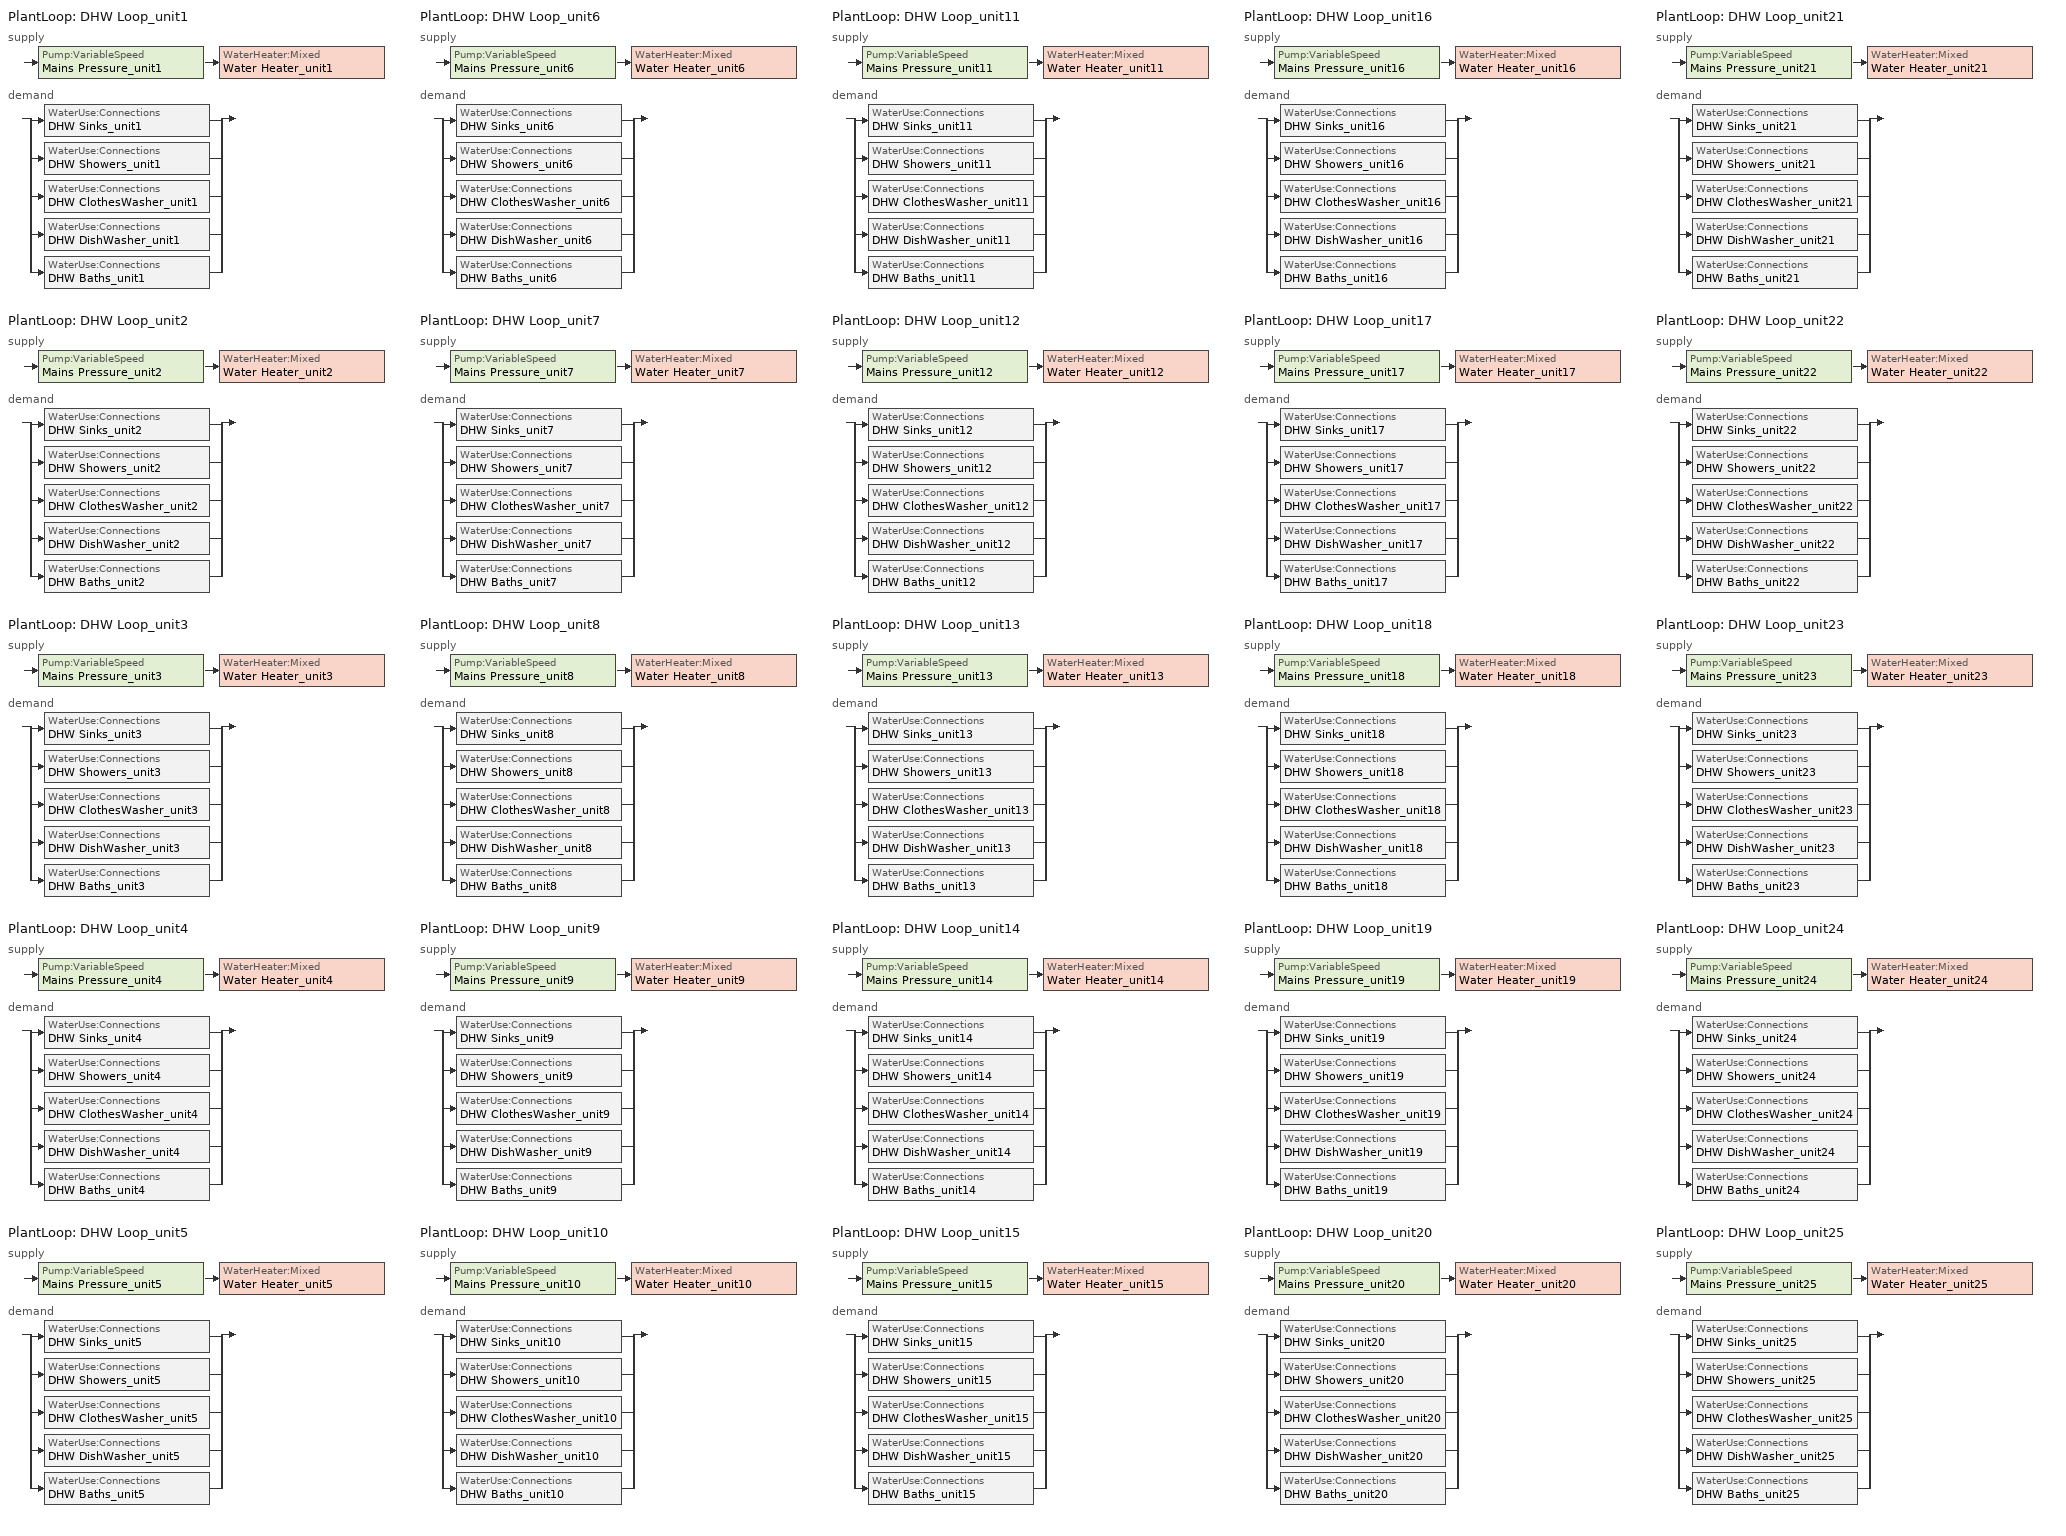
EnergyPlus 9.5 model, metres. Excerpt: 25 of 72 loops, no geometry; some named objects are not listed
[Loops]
PlantLoop 'DHW Loop_unit1'
 supply: Pump:VariableSpeed 'Mains Pressure_unit1' > WaterHeater:Mixed 'Water Heater_unit1'
 demand: split
  | WaterUse:Connections 'DHW Sinks_unit1'
  | WaterUse:Connections 'DHW Showers_unit1'
  | WaterUse:Connections 'DHW ClothesWasher_unit1'
  | WaterUse:Connections 'DHW DishWasher_unit1'
  | WaterUse:Connections 'DHW Baths_unit1'
PlantLoop 'DHW Loop_unit2'
 supply: Pump:VariableSpeed 'Mains Pressure_unit2' > WaterHeater:Mixed 'Water Heater_unit2'
 demand: split
  | WaterUse:Connections 'DHW Sinks_unit2'
  | WaterUse:Connections 'DHW Showers_unit2'
  | WaterUse:Connections 'DHW ClothesWasher_unit2'
  | WaterUse:Connections 'DHW DishWasher_unit2'
  | WaterUse:Connections 'DHW Baths_unit2'
PlantLoop 'DHW Loop_unit3'
 supply: Pump:VariableSpeed 'Mains Pressure_unit3' > WaterHeater:Mixed 'Water Heater_unit3'
 demand: split
  | WaterUse:Connections 'DHW Sinks_unit3'
  | WaterUse:Connections 'DHW Showers_unit3'
  | WaterUse:Connections 'DHW ClothesWasher_unit3'
  | WaterUse:Connections 'DHW DishWasher_unit3'
  | WaterUse:Connections 'DHW Baths_unit3'
PlantLoop 'DHW Loop_unit4'
 supply: Pump:VariableSpeed 'Mains Pressure_unit4' > WaterHeater:Mixed 'Water Heater_unit4'
 demand: split
  | WaterUse:Connections 'DHW Sinks_unit4'
  | WaterUse:Connections 'DHW Showers_unit4'
  | WaterUse:Connections 'DHW ClothesWasher_unit4'
  | WaterUse:Connections 'DHW DishWasher_unit4'
  | WaterUse:Connections 'DHW Baths_unit4'
PlantLoop 'DHW Loop_unit5'
 supply: Pump:VariableSpeed 'Mains Pressure_unit5' > WaterHeater:Mixed 'Water Heater_unit5'
 demand: split
  | WaterUse:Connections 'DHW Sinks_unit5'
  | WaterUse:Connections 'DHW Showers_unit5'
  | WaterUse:Connections 'DHW ClothesWasher_unit5'
  | WaterUse:Connections 'DHW DishWasher_unit5'
  | WaterUse:Connections 'DHW Baths_unit5'
PlantLoop 'DHW Loop_unit6'
 supply: Pump:VariableSpeed 'Mains Pressure_unit6' > WaterHeater:Mixed 'Water Heater_unit6'
 demand: split
  | WaterUse:Connections 'DHW Sinks_unit6'
  | WaterUse:Connections 'DHW Showers_unit6'
  | WaterUse:Connections 'DHW ClothesWasher_unit6'
  | WaterUse:Connections 'DHW DishWasher_unit6'
  | WaterUse:Connections 'DHW Baths_unit6'
PlantLoop 'DHW Loop_unit7'
 supply: Pump:VariableSpeed 'Mains Pressure_unit7' > WaterHeater:Mixed 'Water Heater_unit7'
 demand: split
  | WaterUse:Connections 'DHW Sinks_unit7'
  | WaterUse:Connections 'DHW Showers_unit7'
  | WaterUse:Connections 'DHW ClothesWasher_unit7'
  | WaterUse:Connections 'DHW DishWasher_unit7'
  | WaterUse:Connections 'DHW Baths_unit7'
PlantLoop 'DHW Loop_unit8'
 supply: Pump:VariableSpeed 'Mains Pressure_unit8' > WaterHeater:Mixed 'Water Heater_unit8'
 demand: split
  | WaterUse:Connections 'DHW Sinks_unit8'
  | WaterUse:Connections 'DHW Showers_unit8'
  | WaterUse:Connections 'DHW ClothesWasher_unit8'
  | WaterUse:Connections 'DHW DishWasher_unit8'
  | WaterUse:Connections 'DHW Baths_unit8'
PlantLoop 'DHW Loop_unit9'
 supply: Pump:VariableSpeed 'Mains Pressure_unit9' > WaterHeater:Mixed 'Water Heater_unit9'
 demand: split
  | WaterUse:Connections 'DHW Sinks_unit9'
  | WaterUse:Connections 'DHW Showers_unit9'
  | WaterUse:Connections 'DHW ClothesWasher_unit9'
  | WaterUse:Connections 'DHW DishWasher_unit9'
  | WaterUse:Connections 'DHW Baths_unit9'
PlantLoop 'DHW Loop_unit10'
 supply: Pump:VariableSpeed 'Mains Pressure_unit10' > WaterHeater:Mixed 'Water Heater_unit10'
 demand: split
  | WaterUse:Connections 'DHW Sinks_unit10'
  | WaterUse:Connections 'DHW Showers_unit10'
  | WaterUse:Connections 'DHW ClothesWasher_unit10'
  | WaterUse:Connections 'DHW DishWasher_unit10'
  | WaterUse:Connections 'DHW Baths_unit10'
PlantLoop 'DHW Loop_unit11'
 supply: Pump:VariableSpeed 'Mains Pressure_unit11' > WaterHeater:Mixed 'Water Heater_unit11'
 demand: split
  | WaterUse:Connections 'DHW Sinks_unit11'
  | WaterUse:Connections 'DHW Showers_unit11'
  | WaterUse:Connections 'DHW ClothesWasher_unit11'
  | WaterUse:Connections 'DHW DishWasher_unit11'
  | WaterUse:Connections 'DHW Baths_unit11'
PlantLoop 'DHW Loop_unit12'
 supply: Pump:VariableSpeed 'Mains Pressure_unit12' > WaterHeater:Mixed 'Water Heater_unit12'
 demand: split
  | WaterUse:Connections 'DHW Sinks_unit12'
  | WaterUse:Connections 'DHW Showers_unit12'
  | WaterUse:Connections 'DHW ClothesWasher_unit12'
  | WaterUse:Connections 'DHW DishWasher_unit12'
  | WaterUse:Connections 'DHW Baths_unit12'
PlantLoop 'DHW Loop_unit13'
 supply: Pump:VariableSpeed 'Mains Pressure_unit13' > WaterHeater:Mixed 'Water Heater_unit13'
 demand: split
  | WaterUse:Connections 'DHW Sinks_unit13'
  | WaterUse:Connections 'DHW Showers_unit13'
  | WaterUse:Connections 'DHW ClothesWasher_unit13'
  | WaterUse:Connections 'DHW DishWasher_unit13'
  | WaterUse:Connections 'DHW Baths_unit13'
PlantLoop 'DHW Loop_unit14'
 supply: Pump:VariableSpeed 'Mains Pressure_unit14' > WaterHeater:Mixed 'Water Heater_unit14'
 demand: split
  | WaterUse:Connections 'DHW Sinks_unit14'
  | WaterUse:Connections 'DHW Showers_unit14'
  | WaterUse:Connections 'DHW ClothesWasher_unit14'
  | WaterUse:Connections 'DHW DishWasher_unit14'
  | WaterUse:Connections 'DHW Baths_unit14'
PlantLoop 'DHW Loop_unit15'
 supply: Pump:VariableSpeed 'Mains Pressure_unit15' > WaterHeater:Mixed 'Water Heater_unit15'
 demand: split
  | WaterUse:Connections 'DHW Sinks_unit15'
  | WaterUse:Connections 'DHW Showers_unit15'
  | WaterUse:Connections 'DHW ClothesWasher_unit15'
  | WaterUse:Connections 'DHW DishWasher_unit15'
  | WaterUse:Connections 'DHW Baths_unit15'
PlantLoop 'DHW Loop_unit16'
 supply: Pump:VariableSpeed 'Mains Pressure_unit16' > WaterHeater:Mixed 'Water Heater_unit16'
 demand: split
  | WaterUse:Connections 'DHW Sinks_unit16'
  | WaterUse:Connections 'DHW Showers_unit16'
  | WaterUse:Connections 'DHW ClothesWasher_unit16'
  | WaterUse:Connections 'DHW DishWasher_unit16'
  | WaterUse:Connections 'DHW Baths_unit16'
PlantLoop 'DHW Loop_unit17'
 supply: Pump:VariableSpeed 'Mains Pressure_unit17' > WaterHeater:Mixed 'Water Heater_unit17'
 demand: split
  | WaterUse:Connections 'DHW Sinks_unit17'
  | WaterUse:Connections 'DHW Showers_unit17'
  | WaterUse:Connections 'DHW ClothesWasher_unit17'
  | WaterUse:Connections 'DHW DishWasher_unit17'
  | WaterUse:Connections 'DHW Baths_unit17'
PlantLoop 'DHW Loop_unit18'
 supply: Pump:VariableSpeed 'Mains Pressure_unit18' > WaterHeater:Mixed 'Water Heater_unit18'
 demand: split
  | WaterUse:Connections 'DHW Sinks_unit18'
  | WaterUse:Connections 'DHW Showers_unit18'
  | WaterUse:Connections 'DHW ClothesWasher_unit18'
  | WaterUse:Connections 'DHW DishWasher_unit18'
  | WaterUse:Connections 'DHW Baths_unit18'
PlantLoop 'DHW Loop_unit19'
 supply: Pump:VariableSpeed 'Mains Pressure_unit19' > WaterHeater:Mixed 'Water Heater_unit19'
 demand: split
  | WaterUse:Connections 'DHW Sinks_unit19'
  | WaterUse:Connections 'DHW Showers_unit19'
  | WaterUse:Connections 'DHW ClothesWasher_unit19'
  | WaterUse:Connections 'DHW DishWasher_unit19'
  | WaterUse:Connections 'DHW Baths_unit19'
PlantLoop 'DHW Loop_unit20'
 supply: Pump:VariableSpeed 'Mains Pressure_unit20' > WaterHeater:Mixed 'Water Heater_unit20'
 demand: split
  | WaterUse:Connections 'DHW Sinks_unit20'
  | WaterUse:Connections 'DHW Showers_unit20'
  | WaterUse:Connections 'DHW ClothesWasher_unit20'
  | WaterUse:Connections 'DHW DishWasher_unit20'
  | WaterUse:Connections 'DHW Baths_unit20'
PlantLoop 'DHW Loop_unit21'
 supply: Pump:VariableSpeed 'Mains Pressure_unit21' > WaterHeater:Mixed 'Water Heater_unit21'
 demand: split
  | WaterUse:Connections 'DHW Sinks_unit21'
  | WaterUse:Connections 'DHW Showers_unit21'
  | WaterUse:Connections 'DHW ClothesWasher_unit21'
  | WaterUse:Connections 'DHW DishWasher_unit21'
  | WaterUse:Connections 'DHW Baths_unit21'
PlantLoop 'DHW Loop_unit22'
 supply: Pump:VariableSpeed 'Mains Pressure_unit22' > WaterHeater:Mixed 'Water Heater_unit22'
 demand: split
  | WaterUse:Connections 'DHW Sinks_unit22'
  | WaterUse:Connections 'DHW Showers_unit22'
  | WaterUse:Connections 'DHW ClothesWasher_unit22'
  | WaterUse:Connections 'DHW DishWasher_unit22'
  | WaterUse:Connections 'DHW Baths_unit22'
PlantLoop 'DHW Loop_unit23'
 supply: Pump:VariableSpeed 'Mains Pressure_unit23' > WaterHeater:Mixed 'Water Heater_unit23'
 demand: split
  | WaterUse:Connections 'DHW Sinks_unit23'
  | WaterUse:Connections 'DHW Showers_unit23'
  | WaterUse:Connections 'DHW ClothesWasher_unit23'
  | WaterUse:Connections 'DHW DishWasher_unit23'
  | WaterUse:Connections 'DHW Baths_unit23'
PlantLoop 'DHW Loop_unit24'
 supply: Pump:VariableSpeed 'Mains Pressure_unit24' > WaterHeater:Mixed 'Water Heater_unit24'
 demand: split
  | WaterUse:Connections 'DHW Sinks_unit24'
  | WaterUse:Connections 'DHW Showers_unit24'
  | WaterUse:Connections 'DHW ClothesWasher_unit24'
  | WaterUse:Connections 'DHW DishWasher_unit24'
  | WaterUse:Connections 'DHW Baths_unit24'
PlantLoop 'DHW Loop_unit25'
 supply: Pump:VariableSpeed 'Mains Pressure_unit25' > WaterHeater:Mixed 'Water Heater_unit25'
 demand: split
  | WaterUse:Connections 'DHW Sinks_unit25'
  | WaterUse:Connections 'DHW Showers_unit25'
  | WaterUse:Connections 'DHW ClothesWasher_unit25'
  | WaterUse:Connections 'DHW DishWasher_unit25'
  | WaterUse:Connections 'DHW Baths_unit25'
[EnergyManagementSystem:Program]
DuctLeakageProgramEL1WestPerimZnTW37: Set f_sup = 0.045; Set f_ret = 0.0405; Set f_OA = 0.004499999999999997; Set V_OA = f_OA * AH_VFREL1WestPerimZnTW37; Set Vleak_s = f_sup * AH_VFREL1WestPerimZnTW37; Set Vleak_r = f_ret * AH_VFREL1WestPerimZnTW37; Set VEL1WestPerimAtZnTW50ToEL1WestPerimZnTW37 = @Abs (Vleak_s - Vleak_r - V_OA); Set VEL1WestPerimZnTW37ToEL1WestPerimAtZnTW50 = 0; Set h_SA = @HFnTdbW AH_ToutEL1WestPerimZnTW37 AH_WoutEL1WestPerimZnTW37; Set h_AHZone = @HFnTdbW AHZone_TEL1WestPerimZnTW37 AHZone_WEL1WestPerimZnTW37; Set h_RA = @HFnTdbW RA_TEL1WestPerimZnTW37 RA_WEL1WestPerimZnTW37; Set h_fg = @HfgAirFnWTdb AH_WoutEL1WestPerimZnTW37 AH_ToutEL1WestPerimZnTW37; Set Qleak_s = f_sup * AH_MFREL1WestPerimZnTW37 * (h_RA - h_SA); Set Qleak_s_lEL1WestPerimZnTW37 = f_sup * AH_MFREL1WestPerimZnTW37 * h_fg * (RA_WEL1WestPerimZnTW37 - AH_WoutEL1WestPerimZnTW37); Set Qleak_s_sEL1WestPerimZnTW37 = Qleak_s - Qleak_s_lEL1WestPerimZnTW37; Set expTerm = (Fan_RTFEL1WestPerimZnTW37 / ((@Max AH_MFREL1WestPerimZnTW37 0.001) * 1006.0)) * 4.14587058960499; Set expTerm = 0 - expTerm; Set Tsupply = AHZone_TEL1WestPerimZnTW37 + ((AH_ToutEL1WestPerimZnTW37 - AHZone_TEL1WestPerimZnTW37) * (@Exp expTerm)); Set Qduct_sToEL1WestPerimZnTW37 = AH_MFREL1WestPerimZnTW37 * 1006.0 * (Tsupply - AH_ToutEL1WestPerimZnTW37); Set Qduct_sToEL1WestPerimAtZnTW50 = 0 - Qduct_sToEL1WestPerimZnTW37; Set expTerm = (Fan_RTFEL1WestPerimZnTW37 / ((@Max AH_MFREL1WestPerimZnTW37 0.001) * 1006.0)) * 1.0236717505197508; Set expTerm = 0 - expTerm; Set Treturn = AHZone_TEL1WestPerimZnTW37 + ((RA_TEL1WestPerimZnTW37 - AHZone_TEL1WestPerimZnTW37) * (@Exp expTerm)); Set Qduct_rToPlenumDXFGEL1T_W37 = AH_MFREL1WestPerimZnTW37 * 1006.0 * (Treturn - RA_TEL1WestPerimZnTW37); Set Qduct_rToEL1WestPerimAtZnTW50 = 0 - Qduct_rToPlenumDXFGEL1T_W37; Set Qleak_r_lDXFGEL1T_W37 = 0; Set Qleak_r_sDXFGEL1T_W37 = f_ret * AH_MFREL1WestPerimZnTW37 * 1006.0 * (AHZone_TEL1WestPerimZnTW37 - RA_TEL1WestPerimZnTW37); Set Qleak = f_sup * AH_MFREL1WestPerimZnTW37 * (h_SA - h_AHZone); Set Qleak_lToEL1WestPerimAtZnTW50 = f_sup * AH_MFREL1WestPerimZnTW37 * h_fg * (AH_WoutEL1WestPerimZnTW37 - AHZone_WEL1WestPerimZnTW37); Set Qleak_sToEL1WestPerimAtZnTW50 = Qleak - Qleak_lToEL1WestPerimAtZnTW50
DuctLeakageProgramEL2WSWPerimZnGWSW1: Set f_sup = 0.045; Set f_ret = 0.0405; Set f_OA = 0.004499999999999997; Set V_OA = f_OA * AH_VFREL2WSWPerimZnGWSW1; Set Vleak_s = f_sup * AH_VFREL2WSWPerimZnGWSW1; Set Vleak_r = f_ret * AH_VFREL2WSWPerimZnGWSW1; Set VEL2WSWPerimPlZnGWSW14ToEL2WSWPerimZnGWSW1 = @Abs (Vleak_s - Vleak_r - V_OA); Set VEL2WSWPerimZnGWSW1ToEL2WSWPerimPlZnGWSW14 = 0; Set h_SA = @HFnTdbW AH_ToutEL2WSWPerimZnGWSW1 AH_WoutEL2WSWPerimZnGWSW1; Set h_AHZone = @HFnTdbW AHZone_TEL2WSWPerimZnGWSW1 AHZone_WEL2WSWPerimZnGWSW1; Set h_RA = @HFnTdbW RA_TEL2WSWPerimZnGWSW1 RA_WEL2WSWPerimZnGWSW1; Set h_fg = @HfgAirFnWTdb AH_WoutEL2WSWPerimZnGWSW1 AH_ToutEL2WSWPerimZnGWSW1; Set Qleak_s = f_sup * AH_MFREL2WSWPerimZnGWSW1 * (h_RA - h_SA); Set Qleak_s_lEL2WSWPerimZnGWSW1 = f_sup * AH_MFREL2WSWPerimZnGWSW1 * h_fg * (RA_WEL2WSWPerimZnGWSW1 - AH_WoutEL2WSWPerimZnGWSW1); Set Qleak_s_sEL2WSWPerimZnGWSW1 = Qleak_s - Qleak_s_lEL2WSWPerimZnGWSW1; Set expTerm = (Fan_RTFEL2WSWPerimZnGWSW1 / ((@Max AH_MFREL2WSWPerimZnGWSW1 0.001) * 1006.0)) * 4.14587058960499; Set expTerm = 0 - expTerm; Set Tsupply = AHZone_TEL2WSWPerimZnGWSW1 + ((AH_ToutEL2WSWPerimZnGWSW1 - AHZone_TEL2WSWPerimZnGWSW1) * (@Exp expTerm)); Set Qduct_sToEL2WSWPerimZnGWSW1 = AH_MFREL2WSWPerimZnGWSW1 * 1006.0 * (Tsupply - AH_ToutEL2WSWPerimZnGWSW1); Set Qduct_sToEL2WSWPerimPlZnGWSW14 = 0 - Qduct_sToEL2WSWPerimZnGWSW1; Set expTerm = (Fan_RTFEL2WSWPerimZnGWSW1 / ((@Max AH_MFREL2WSWPerimZnGWSW1 0.001) * 1006.0)) * 1.0236717505197508; Set expTerm = 0 - expTerm; Set Treturn = AHZone_TEL2WSWPerimZnGWSW1 + ((RA_TEL2WSWPerimZnGWSW1 - AHZone_TEL2WSWPerimZnGWSW1) * (@Exp expTerm)); Set Qduct_rToPlenumDXFGEL2G_WSW1 = AH_MFREL2WSWPerimZnGWSW1 * 1006.0 * (Treturn - RA_TEL2WSWPerimZnGWSW1); Set Qduct_rToEL2WSWPerimPlZnGWSW14 = 0 - Qduct_rToPlenumDXFGEL2G_WSW1; Set Qleak_r_lDXFGEL2G_WSW1 = 0; Set Qleak_r_sDXFGEL2G_WSW1 = f_ret * AH_MFREL2WSWPerimZnGWSW1 * 1006.0 * (AHZone_TEL2WSWPerimZnGWSW1 - RA_TEL2WSWPerimZnGWSW1); Set Qleak = f_sup * AH_MFREL2WSWPerimZnGWSW1 * (h_SA - h_AHZone); Set Qleak_lToEL2WSWPerimPlZnGWSW14 = f_sup * AH_MFREL2WSWPerimZnGWSW1 * h_fg * (AH_WoutEL2WSWPerimZnGWSW1 - AHZone_WEL2WSWPerimZnGWSW1); Set Qleak_sToEL2WSWPerimPlZnGWSW14 = Qleak - Qleak_lToEL2WSWPerimPlZnGWSW14
[ZoneList]
Living Area: EL1 SSE Perim Zn (G.SSE1), EL1 East Perim Zn (G.E3), EL1 East Perim Zn (G.E5), EL1 SSW Perim Zn (G.SSW7), EL1 West Perim Zn (G.W9), EL1 West Perim Zn (G.W11), EL1 SSE Perim Zn (T.SSE27), EL1 East Perim Zn (T.E29), EL1 East Perim Zn (T.E31), EL1 SSW Perim Zn (T.SSW33), EL1 West Perim Zn (T.W35), EL1 West Perim Zn (T.W37), EL2 WSW Perim Zn (G.WSW1), EL2 South Perim Zn (G.S3), EL2 South Perim Zn (G.S5), EL2 WNW Perim Zn (G.WNW7), EL2 North Perim Zn (G.N9), EL2 North Perim Zn (G.N11), EL2 WSW Perim Zn (T.WSW27), EL2 South Perim Zn (T.S29), EL2 South Perim Zn (T.S31), EL2 WNW Perim Zn (T.WNW33), EL2 North Perim Zn (T.N35), EL2 North Perim Zn (T.N37)
[People]
Living Occupants: Zone or ZoneList=Living Area; Number of People Schedule=EL1 Occ-2 Sch; Number of People Calculation Method=People; Number of People=3; Fraction Radiant=0.3; Sensible Heat Fraction=autocalculate; Activity Level Schedule=activity_sch; Carbon Dioxide Generation Rate {m3/s-W}=3.82e-08; Enable ASHRAE 55 Comfort Warnings=No; Mean Radiant Temperature Calculation Type=ZoneAveraged; Clothing Insulation Calculation Method=ClothingInsulationSchedule
[Lights]
Living Lights: Zone or ZoneList=Living Area; Schedule=InteriorLightingHE; Design Level Calculation Method=Watts/Area; Watts per Zone Floor Area {W/m2}=1.84; Return Air Fraction=0; Fraction Radiant=0.6; Fraction Visible=0.2; Fraction Replaceable=0; Return Air Fraction Calculated from Plenum Temperature=No
[ElectricEquipment] Zone or ZoneList=Living Area; Design Level Calculation Method=EquipmentLevel
Name | Schedule | Design Level {W} | Fraction Latent | Fraction Radiant | Fraction Lost
Dishwasher | DishWasher | 27.7121 | 0.15 | 0.6 | 0.25
Refrigerator | Refrigerator | 136.18 |  | 1
ClothesWasher | ClothesWasher | 12.0112 |  | 0.8 | 0.2
ClothesDryer | ClothesDryer | 8.18776 |  | 1
MiscPlugLoad_Living | MiscPlugLoad | 169.043 | 0.06 | 0.69 | 0.25
[GasEquipment] Zone or ZoneList=Living Area; Design Level Calculation Method=EquipmentLevel
Name | Schedule | Design Level {W} | Fraction Latent | Fraction Radiant | Fraction Lost
ClothesDryer | ClothesDryer | 81.8973 | 0.05 | 0.1 | 0.85
CookingRange | CookingRange | 111.945 | 0.06 | 0.69 | 0.25
[ZoneVentilation:DesignFlowRate]
NaturalVentilation: Zone or ZoneList=Living Area; Schedule=DEER Res Nat Vent On Sch; Design Flow Rate Calculation Method=AirChanges/Hour; Flow Rate per Zone Floor Area {m3/s-m2}=0; Air Changes per Hour {1/hr}=1.5; Ventilation Type=Natural; Fan Total Efficiency=1; Constant Term Coefficient=0; Temperature Term Coefficient=0; Velocity Term Coefficient=0.224; Velocity Squared Term Coefficient=0; Minimum Indoor Temperature Schedule=Natural_Ventilation_Min; Delta Temperature {deltaC}=2; Minimum Outdoor Temperature {C}=-100; Maximum Outdoor Temperature {C}=100; Maximum Wind Speed {m/s}=40
[ZoneInfiltration:DesignFlowRate]
Infiltration-Living: Zone or ZoneList=Living Area; Schedule=always_avail; Design Flow Rate Calculation Method=AirChanges/Hour; Air Changes per Hour {1/hr}=0.316; Constant Term Coefficient=1
[Sizing:Plant] Loop Type=Heating; Design Loop Exit Temperature {C}=48.8889; Loop Design Temperature Difference {deltaC}=5.55556
DHW Loop_unit1; DHW Loop_unit2; DHW Loop_unit3; DHW Loop_unit4; DHW Loop_unit5; DHW Loop_unit6; DHW Loop_unit7; DHW Loop_unit8; DHW Loop_unit9; DHW Loop_unit10; DHW Loop_unit11; DHW Loop_unit12; DHW Loop_unit13; DHW Loop_unit14; DHW Loop_unit15; DHW Loop_unit16; DHW Loop_unit17; DHW Loop_unit18; DHW Loop_unit19; DHW Loop_unit20; DHW Loop_unit21; DHW Loop_unit22; DHW Loop_unit23; DHW Loop_unit24; DHW Loop_unit25
[Pump:VariableSpeed] Design Maximum Flow Rate {m3/s}=autosize; Design Pump Head {Pa}=1; Design Power Consumption {W}=0; Motor Efficiency=1; Fraction of Motor Inefficiencies to Fluid Stream=0; Coefficient 1 of the Part Load Performance Curve=0; Coefficient 2 of the Part Load Performance Curve=1; Coefficient 3 of the Part Load Performance Curve=0; Coefficient 4 of the Part Load Performance Curve=0; Design Minimum Flow Rate {m3/s}=0; Pump Control Type=Intermittent
Mains Pressure_unit1; Mains Pressure_unit2; Mains Pressure_unit3; Mains Pressure_unit4; Mains Pressure_unit5; Mains Pressure_unit6; Mains Pressure_unit7; Mains Pressure_unit8; Mains Pressure_unit9; Mains Pressure_unit10; Mains Pressure_unit11; Mains Pressure_unit12; Mains Pressure_unit13; Mains Pressure_unit14; Mains Pressure_unit15; Mains Pressure_unit16; Mains Pressure_unit17; Mains Pressure_unit18; Mains Pressure_unit19; Mains Pressure_unit20; Mains Pressure_unit21; Mains Pressure_unit22; Mains Pressure_unit23; Mains Pressure_unit24; Mains Pressure_unit25
[WaterHeater:Mixed] Tank Volume {m3}=0.196841; Setpoint Temperature Schedule=dhw_setpt; Deadband Temperature Difference {deltaC}=2; Maximum Temperature Limit {C}=50; Heater Control Type=Cycle; Heater Maximum Capacity {W}=autosize; Heater Minimum Capacity {W}=0; Heater Ignition Minimum Flow Rate {m3/s}=0; Heater Fuel Type=NaturalGas; Heater Thermal Efficiency=0.9; Ambient Temperature Indicator=Zone; Off Cycle Loss Coefficient to Ambient Temperature {W/K}=1.27317; Off Cycle Loss Fraction to Zone=1; On Cycle Loss Coefficient to Ambient Temperature {W/K}=1.27317; On Cycle Loss Fraction to Zone=1; Peak Use Flow Rate {m3/s}=0; Use Side Effectiveness=1; Source Side Effectiveness=1; Use Side Design Flow Rate {m3/s}=autosize; Source Side Design Flow Rate {m3/s}=0; Indirect Water Heating Recovery Time {hr}=1.5
Name | Ambient Temperature Zone
Water Heater_unit1 | EL1 East Perim Zn (G.E2)
Water Heater_unit2 | EL1 East Perim Zn (G.E3)
Water Heater_unit3 | EL1 East Perim Zn (G.E4)
Water Heater_unit4 | EL1 East Perim Zn (G.E5)
Water Heater_unit5 | EL1 East Perim Zn (T.E28)
Water Heater_unit6 | EL1 East Perim Zn (T.E29)
Water Heater_unit7 | EL1 East Perim Zn (T.E30)
Water Heater_unit8 | EL1 East Perim Zn (T.E31)
Water Heater_unit9 | EL1 NNE Perim Zn (G.NNE6)
Water Heater_unit10 | EL1 NNE Perim Zn (T.NNE32)
Water Heater_unit11 | EL1 NNW Perim Zn (G.NNW12)
Water Heater_unit12 | EL1 NNW Perim Zn (T.NNW38)
Water Heater_unit13 | EL1 SSE Perim Zn (G.SSE1)
Water Heater_unit14 | EL1 SSE Perim Zn (T.SSE27)
Water Heater_unit15 | EL1 SSW Perim Zn (G.SSW7)
Water Heater_unit16 | EL1 SSW Perim Zn (T.SSW33)
Water Heater_unit17 | EL1 West Perim Zn (G.W10)
Water Heater_unit18 | EL1 West Perim Zn (G.W11)
Water Heater_unit19 | EL1 West Perim Zn (G.W8)
Water Heater_unit20 | EL1 West Perim Zn (G.W9)
Water Heater_unit21 | EL1 West Perim Zn (T.W34)
Water Heater_unit22 | EL1 West Perim Zn (T.W35)
Water Heater_unit23 | EL1 West Perim Zn (T.W36)
Water Heater_unit24 | EL1 West Perim Zn (T.W37)
Water Heater_unit25 | EL2 ENE Perim Zn (G.ENE12)
[WaterHeater:Sizing] Design Mode=ResidentialHUD-FHAMinimum; Number of Bedrooms=3; Number of Bathrooms=3
Water Heater_unit1; Water Heater_unit2; Water Heater_unit3; Water Heater_unit4; Water Heater_unit5; Water Heater_unit6; Water Heater_unit7; Water Heater_unit8; Water Heater_unit9; Water Heater_unit10; Water Heater_unit11; Water Heater_unit12; Water Heater_unit13; Water Heater_unit14; Water Heater_unit15; Water Heater_unit16; Water Heater_unit17; Water Heater_unit18; Water Heater_unit19; Water Heater_unit20; Water Heater_unit21; Water Heater_unit22; Water Heater_unit23; Water Heater_unit24; Water Heater_unit25
[PlantLoop] Fluid Type=Water; Maximum Loop Temperature {C}=100; Minimum Loop Temperature {C}=0; Maximum Loop Flow Rate {m3/s}=autosize; Minimum Loop Flow Rate {m3/s}=0; Plant Loop Volume {m3}=autocalculate; Load Distribution Scheme=Optimal
Name | Plant Equipment Operation Scheme
DHW Loop_unit1 | DHW Loop Operation_unit1
DHW Loop_unit2 | DHW Loop Operation_unit2
DHW Loop_unit3 | DHW Loop Operation_unit3
DHW Loop_unit4 | DHW Loop Operation_unit4
DHW Loop_unit5 | DHW Loop Operation_unit5
DHW Loop_unit6 | DHW Loop Operation_unit6
DHW Loop_unit7 | DHW Loop Operation_unit7
DHW Loop_unit8 | DHW Loop Operation_unit8
DHW Loop_unit9 | DHW Loop Operation_unit9
DHW Loop_unit10 | DHW Loop Operation_unit10
DHW Loop_unit11 | DHW Loop Operation_unit11
DHW Loop_unit12 | DHW Loop Operation_unit12
DHW Loop_unit13 | DHW Loop Operation_unit13
DHW Loop_unit14 | DHW Loop Operation_unit14
DHW Loop_unit15 | DHW Loop Operation_unit15
DHW Loop_unit16 | DHW Loop Operation_unit16
DHW Loop_unit17 | DHW Loop Operation_unit17
DHW Loop_unit18 | DHW Loop Operation_unit18
DHW Loop_unit19 | DHW Loop Operation_unit19
DHW Loop_unit20 | DHW Loop Operation_unit20
DHW Loop_unit21 | DHW Loop Operation_unit21
DHW Loop_unit22 | DHW Loop Operation_unit22
DHW Loop_unit23 | DHW Loop Operation_unit23
DHW Loop_unit24 | DHW Loop Operation_unit24
DHW Loop_unit25 | DHW Loop Operation_unit25
[PlantEquipmentList]
DHW Plant Equipment_unit1: Water Heater_unit1
DHW Plant Equipment_unit2: Water Heater_unit2
DHW Plant Equipment_unit3: Water Heater_unit3
DHW Plant Equipment_unit4: Water Heater_unit4
DHW Plant Equipment_unit5: Water Heater_unit5
DHW Plant Equipment_unit6: Water Heater_unit6
DHW Plant Equipment_unit7: Water Heater_unit7
DHW Plant Equipment_unit8: Water Heater_unit8
DHW Plant Equipment_unit9: Water Heater_unit9
DHW Plant Equipment_unit10: Water Heater_unit10
DHW Plant Equipment_unit11: Water Heater_unit11
DHW Plant Equipment_unit12: Water Heater_unit12
DHW Plant Equipment_unit13: Water Heater_unit13
DHW Plant Equipment_unit14: Water Heater_unit14
DHW Plant Equipment_unit15: Water Heater_unit15
DHW Plant Equipment_unit16: Water Heater_unit16
DHW Plant Equipment_unit17: Water Heater_unit17
DHW Plant Equipment_unit18: Water Heater_unit18
DHW Plant Equipment_unit19: Water Heater_unit19
DHW Plant Equipment_unit20: Water Heater_unit20
DHW Plant Equipment_unit21: Water Heater_unit21
DHW Plant Equipment_unit22: Water Heater_unit22
DHW Plant Equipment_unit23: Water Heater_unit23
DHW Plant Equipment_unit24: Water Heater_unit24
DHW Plant Equipment_unit25: Water Heater_unit25
[PlantEquipmentOperation:HeatingLoad] Load Range 1 Lower Limit {W}=0; Load Range 1 Upper Limit {W}=1000000000000000
Name | Range 1 Equipment List
DHW Control Scheme_unit1 | DHW Plant Equipment_unit1
DHW Control Scheme_unit2 | DHW Plant Equipment_unit2
DHW Control Scheme_unit3 | DHW Plant Equipment_unit3
DHW Control Scheme_unit4 | DHW Plant Equipment_unit4
DHW Control Scheme_unit5 | DHW Plant Equipment_unit5
DHW Control Scheme_unit6 | DHW Plant Equipment_unit6
DHW Control Scheme_unit7 | DHW Plant Equipment_unit7
DHW Control Scheme_unit8 | DHW Plant Equipment_unit8
DHW Control Scheme_unit9 | DHW Plant Equipment_unit9
DHW Control Scheme_unit10 | DHW Plant Equipment_unit10
DHW Control Scheme_unit11 | DHW Plant Equipment_unit11
DHW Control Scheme_unit12 | DHW Plant Equipment_unit12
DHW Control Scheme_unit13 | DHW Plant Equipment_unit13
DHW Control Scheme_unit14 | DHW Plant Equipment_unit14
DHW Control Scheme_unit15 | DHW Plant Equipment_unit15
DHW Control Scheme_unit16 | DHW Plant Equipment_unit16
DHW Control Scheme_unit17 | DHW Plant Equipment_unit17
DHW Control Scheme_unit18 | DHW Plant Equipment_unit18
DHW Control Scheme_unit19 | DHW Plant Equipment_unit19
DHW Control Scheme_unit20 | DHW Plant Equipment_unit20
DHW Control Scheme_unit21 | DHW Plant Equipment_unit21
DHW Control Scheme_unit22 | DHW Plant Equipment_unit22
DHW Control Scheme_unit23 | DHW Plant Equipment_unit23
DHW Control Scheme_unit24 | DHW Plant Equipment_unit24
DHW Control Scheme_unit25 | DHW Plant Equipment_unit25
[PlantEquipmentOperationSchemes] Control Scheme 1 Schedule=always_avail
Name | Control Scheme 1
DHW Loop Operation_unit1 | DHW Control Scheme_unit1
DHW Loop Operation_unit2 | DHW Control Scheme_unit2
DHW Loop Operation_unit3 | DHW Control Scheme_unit3
DHW Loop Operation_unit4 | DHW Control Scheme_unit4
DHW Loop Operation_unit5 | DHW Control Scheme_unit5
DHW Loop Operation_unit6 | DHW Control Scheme_unit6
DHW Loop Operation_unit7 | DHW Control Scheme_unit7
DHW Loop Operation_unit8 | DHW Control Scheme_unit8
DHW Loop Operation_unit9 | DHW Control Scheme_unit9
DHW Loop Operation_unit10 | DHW Control Scheme_unit10
DHW Loop Operation_unit11 | DHW Control Scheme_unit11
DHW Loop Operation_unit12 | DHW Control Scheme_unit12
DHW Loop Operation_unit13 | DHW Control Scheme_unit13
DHW Loop Operation_unit14 | DHW Control Scheme_unit14
DHW Loop Operation_unit15 | DHW Control Scheme_unit15
DHW Loop Operation_unit16 | DHW Control Scheme_unit16
DHW Loop Operation_unit17 | DHW Control Scheme_unit17
DHW Loop Operation_unit18 | DHW Control Scheme_unit18
DHW Loop Operation_unit19 | DHW Control Scheme_unit19
DHW Loop Operation_unit20 | DHW Control Scheme_unit20
DHW Loop Operation_unit21 | DHW Control Scheme_unit21
DHW Loop Operation_unit22 | DHW Control Scheme_unit22
DHW Loop Operation_unit23 | DHW Control Scheme_unit23
DHW Loop Operation_unit24 | DHW Control Scheme_unit24
DHW Loop Operation_unit25 | DHW Control Scheme_unit25
[SetpointManager:Scheduled] Control Variable=Temperature; Schedule=DHWSupplySetpoint
Name | Setpoint Node or NodeList
DHW Loop Setpoint Manager_unit1 | DHW Supply Outlet Node_unit1
DHW Loop Setpoint Manager_unit2 | DHW Supply Outlet Node_unit2
DHW Loop Setpoint Manager_unit3 | DHW Supply Outlet Node_unit3
DHW Loop Setpoint Manager_unit4 | DHW Supply Outlet Node_unit4
DHW Loop Setpoint Manager_unit5 | DHW Supply Outlet Node_unit5
DHW Loop Setpoint Manager_unit6 | DHW Supply Outlet Node_unit6
DHW Loop Setpoint Manager_unit7 | DHW Supply Outlet Node_unit7
DHW Loop Setpoint Manager_unit8 | DHW Supply Outlet Node_unit8
DHW Loop Setpoint Manager_unit9 | DHW Supply Outlet Node_unit9
DHW Loop Setpoint Manager_unit10 | DHW Supply Outlet Node_unit10
DHW Loop Setpoint Manager_unit11 | DHW Supply Outlet Node_unit11
DHW Loop Setpoint Manager_unit12 | DHW Supply Outlet Node_unit12
DHW Loop Setpoint Manager_unit13 | DHW Supply Outlet Node_unit13
DHW Loop Setpoint Manager_unit14 | DHW Supply Outlet Node_unit14
DHW Loop Setpoint Manager_unit15 | DHW Supply Outlet Node_unit15
DHW Loop Setpoint Manager_unit16 | DHW Supply Outlet Node_unit16
DHW Loop Setpoint Manager_unit17 | DHW Supply Outlet Node_unit17
DHW Loop Setpoint Manager_unit18 | DHW Supply Outlet Node_unit18
DHW Loop Setpoint Manager_unit19 | DHW Supply Outlet Node_unit19
DHW Loop Setpoint Manager_unit20 | DHW Supply Outlet Node_unit20
DHW Loop Setpoint Manager_unit21 | DHW Supply Outlet Node_unit21
DHW Loop Setpoint Manager_unit22 | DHW Supply Outlet Node_unit22
DHW Loop Setpoint Manager_unit23 | DHW Supply Outlet Node_unit23
DHW Loop Setpoint Manager_unit24 | DHW Supply Outlet Node_unit24
DHW Loop Setpoint Manager_unit25 | DHW Supply Outlet Node_unit25
[WaterUse:Equipment]
Name | Peak Flow Rate {m3/s} | Flow Rate Fraction Schedule | Target Temperature Schedule
Clothes Washer_unit1; Clothes Washer_unit2; Clothes Washer_unit3; Clothes Washer_unit4; Clothes Washer_unit5; Clothes Washer_unit6; Clothes Washer_unit7; Clothes Washer_unit8; Clothes Washer_unit9; Clothes Washer_unit10; Clothes Washer_unit11; Clothes Washer_unit12; Clothes Washer_unit13; Clothes Washer_unit14; Clothes Washer_unit15; Clothes Washer_unit16; Clothes Washer_unit17; Clothes Washer_unit18; Clothes Washer_unit19; Clothes Washer_unit20; Clothes Washer_unit21; Clothes Washer_unit22; Clothes Washer_unit23; Clothes Washer_unit24; Clothes Washer_unit25 | 1.62192e-06 | ClothesWasher | CWWaterTempSchedule
Dishwasher_unit1; Dishwasher_unit2; Dishwasher_unit3; Dishwasher_unit4; Dishwasher_unit5; Dishwasher_unit6; Dishwasher_unit7; Dishwasher_unit8; Dishwasher_unit9; Dishwasher_unit10; Dishwasher_unit11; Dishwasher_unit12; Dishwasher_unit13; Dishwasher_unit14; Dishwasher_unit15; Dishwasher_unit16; Dishwasher_unit17; Dishwasher_unit18; Dishwasher_unit19; Dishwasher_unit20; Dishwasher_unit21; Dishwasher_unit22; Dishwasher_unit23; Dishwasher_unit24; Dishwasher_unit25 | 6.36685e-07 | Dishwasher | DWWaterTempSchedule
Sinks_unit1; Sinks_unit2; Sinks_unit3; Sinks_unit4; Sinks_unit5; Sinks_unit6; Sinks_unit7; Sinks_unit8; Sinks_unit9; Sinks_unit10; Sinks_unit11; Sinks_unit12; Sinks_unit13; Sinks_unit14; Sinks_unit15; Sinks_unit16; Sinks_unit17; Sinks_unit18; Sinks_unit19; Sinks_unit20; Sinks_unit21; Sinks_unit22; Sinks_unit23; Sinks_unit24; Sinks_unit25 | 7.1934e-05 | BA_sink_sch | SSBWaterTempSchedule
Showers_unit1; Showers_unit2; Showers_unit3; Showers_unit4; Showers_unit5; Showers_unit6; Showers_unit7; Showers_unit8; Showers_unit9; Showers_unit10; Showers_unit11; Showers_unit12; Showers_unit13; Showers_unit14; Showers_unit15; Showers_unit16; Showers_unit17; Showers_unit18; Showers_unit19; Showers_unit20; Showers_unit21; Showers_unit22; Showers_unit23; Showers_unit24; Showers_unit25 | 0.000141975 | BA_shower_sch | SSBWaterTempSchedule
Baths_unit1; Baths_unit2; Baths_unit3; Baths_unit4; Baths_unit5; Baths_unit6; Baths_unit7; Baths_unit8; Baths_unit9; Baths_unit10; Baths_unit11; Baths_unit12; Baths_unit13; Baths_unit14; Baths_unit15; Baths_unit16; Baths_unit17; Baths_unit18; Baths_unit19; Baths_unit20; Baths_unit21; Baths_unit22; Baths_unit23; Baths_unit24; Baths_unit25 | 0.00027764 | BA_bath_sch | SSBWaterTempSchedule
[WaterUse:Connections] Drain Water Heat Exchanger Type=None
Name | Water Use Equipment 1
DHW Sinks_unit1 | Sinks_unit1
DHW Showers_unit1 | Showers_unit1
DHW ClothesWasher_unit1 | Clothes Washer_unit1
DHW DishWasher_unit1 | Dishwasher_unit1
DHW Baths_unit1 | Baths_unit1
DHW Sinks_unit2 | Sinks_unit2
DHW Showers_unit2 | Showers_unit2
DHW ClothesWasher_unit2 | Clothes Washer_unit2
DHW DishWasher_unit2 | Dishwasher_unit2
DHW Baths_unit2 | Baths_unit2
DHW Sinks_unit3 | Sinks_unit3
DHW Showers_unit3 | Showers_unit3
DHW ClothesWasher_unit3 | Clothes Washer_unit3
DHW DishWasher_unit3 | Dishwasher_unit3
DHW Baths_unit3 | Baths_unit3
DHW Sinks_unit4 | Sinks_unit4
DHW Showers_unit4 | Showers_unit4
DHW ClothesWasher_unit4 | Clothes Washer_unit4
DHW DishWasher_unit4 | Dishwasher_unit4
DHW Baths_unit4 | Baths_unit4
DHW Sinks_unit5 | Sinks_unit5
DHW Showers_unit5 | Showers_unit5
DHW ClothesWasher_unit5 | Clothes Washer_unit5
DHW DishWasher_unit5 | Dishwasher_unit5
DHW Baths_unit5 | Baths_unit5
DHW Sinks_unit6 | Sinks_unit6
DHW Showers_unit6 | Showers_unit6
DHW ClothesWasher_unit6 | Clothes Washer_unit6
DHW DishWasher_unit6 | Dishwasher_unit6
DHW Baths_unit6 | Baths_unit6
DHW Sinks_unit7 | Sinks_unit7
DHW Showers_unit7 | Showers_unit7
DHW ClothesWasher_unit7 | Clothes Washer_unit7
DHW DishWasher_unit7 | Dishwasher_unit7
DHW Baths_unit7 | Baths_unit7
DHW Sinks_unit8 | Sinks_unit8
DHW Showers_unit8 | Showers_unit8
DHW ClothesWasher_unit8 | Clothes Washer_unit8
DHW DishWasher_unit8 | Dishwasher_unit8
DHW Baths_unit8 | Baths_unit8
DHW Sinks_unit9 | Sinks_unit9
DHW Showers_unit9 | Showers_unit9
DHW ClothesWasher_unit9 | Clothes Washer_unit9
DHW DishWasher_unit9 | Dishwasher_unit9
DHW Baths_unit9 | Baths_unit9
DHW Sinks_unit10 | Sinks_unit10
DHW Showers_unit10 | Showers_unit10
DHW ClothesWasher_unit10 | Clothes Washer_unit10
DHW DishWasher_unit10 | Dishwasher_unit10
DHW Baths_unit10 | Baths_unit10
DHW Sinks_unit11 | Sinks_unit11
DHW Showers_unit11 | Showers_unit11
DHW ClothesWasher_unit11 | Clothes Washer_unit11
DHW DishWasher_unit11 | Dishwasher_unit11
DHW Baths_unit11 | Baths_unit11
DHW Sinks_unit12 | Sinks_unit12
DHW Showers_unit12 | Showers_unit12
DHW ClothesWasher_unit12 | Clothes Washer_unit12
DHW DishWasher_unit12 | Dishwasher_unit12
DHW Baths_unit12 | Baths_unit12
DHW Sinks_unit13 | Sinks_unit13
DHW Showers_unit13 | Showers_unit13
DHW ClothesWasher_unit13 | Clothes Washer_unit13
DHW DishWasher_unit13 | Dishwasher_unit13
DHW Baths_unit13 | Baths_unit13
DHW Sinks_unit14 | Sinks_unit14
DHW Showers_unit14 | Showers_unit14
DHW ClothesWasher_unit14 | Clothes Washer_unit14
DHW DishWasher_unit14 | Dishwasher_unit14
DHW Baths_unit14 | Baths_unit14
DHW Sinks_unit15 | Sinks_unit15
DHW Showers_unit15 | Showers_unit15
DHW ClothesWasher_unit15 | Clothes Washer_unit15
DHW DishWasher_unit15 | Dishwasher_unit15
DHW Baths_unit15 | Baths_unit15
DHW Sinks_unit16 | Sinks_unit16
DHW Showers_unit16 | Showers_unit16
DHW ClothesWasher_unit16 | Clothes Washer_unit16
DHW DishWasher_unit16 | Dishwasher_unit16
DHW Baths_unit16 | Baths_unit16
DHW Sinks_unit17 | Sinks_unit17
DHW Showers_unit17 | Showers_unit17
DHW ClothesWasher_unit17 | Clothes Washer_unit17
DHW DishWasher_unit17 | Dishwasher_unit17
DHW Baths_unit17 | Baths_unit17
DHW Sinks_unit18 | Sinks_unit18
DHW Showers_unit18 | Showers_unit18
DHW ClothesWasher_unit18 | Clothes Washer_unit18
DHW DishWasher_unit18 | Dishwasher_unit18
DHW Baths_unit18 | Baths_unit18
DHW Sinks_unit19 | Sinks_unit19
DHW Showers_unit19 | Showers_unit19
DHW ClothesWasher_unit19 | Clothes Washer_unit19
DHW DishWasher_unit19 | Dishwasher_unit19
DHW Baths_unit19 | Baths_unit19
DHW Sinks_unit20 | Sinks_unit20
DHW Showers_unit20 | Showers_unit20
DHW ClothesWasher_unit20 | Clothes Washer_unit20
DHW DishWasher_unit20 | Dishwasher_unit20
DHW Baths_unit20 | Baths_unit20
DHW Sinks_unit21 | Sinks_unit21
DHW Showers_unit21 | Showers_unit21
DHW ClothesWasher_unit21 | Clothes Washer_unit21
DHW DishWasher_unit21 | Dishwasher_unit21
DHW Baths_unit21 | Baths_unit21
DHW Sinks_unit22 | Sinks_unit22
DHW Showers_unit22 | Showers_unit22
DHW ClothesWasher_unit22 | Clothes Washer_unit22
DHW DishWasher_unit22 | Dishwasher_unit22
DHW Baths_unit22 | Baths_unit22
DHW Sinks_unit23 | Sinks_unit23
DHW Showers_unit23 | Showers_unit23
DHW ClothesWasher_unit23 | Clothes Washer_unit23
DHW DishWasher_unit23 | Dishwasher_unit23
DHW Baths_unit23 | Baths_unit23
DHW Sinks_unit24 | Sinks_unit24
DHW Showers_unit24 | Showers_unit24
DHW ClothesWasher_unit24 | Clothes Washer_unit24
DHW DishWasher_unit24 | Dishwasher_unit24
DHW Baths_unit24 | Baths_unit24
DHW Sinks_unit25 | Sinks_unit25
DHW Showers_unit25 | Showers_unit25
DHW ClothesWasher_unit25 | Clothes Washer_unit25
DHW DishWasher_unit25 | Dishwasher_unit25
DHW Baths_unit25 | Baths_unit25
[Schedule:Compact]
Natural_Ventilation_Min: Temperature, Through: 12/31, For: AllDays, Until: 24:00, 23.89
always_avail: Through: 12/31, For: AllDays, Until: 24:00, 1
activity_sch: Through: 12/31, For: AllDays, Until: 24:00, 117.28
dhw_setpt: Through: 12/31, For: AllDays, Until 24:00, 48.888
BA_sink_sch: Through: 12/31, For: AllDays, Until: 1:00, 0.00431871, Until: 2:00, 0.00215936, Until: 3:00, 0.0015424, Until: 4:00, 0.0015424, Until: 5:00, 0.00215936, Until: 6:00, 0.00555263, Until: 7:00, 0.0129561, Until: 8:00, 0.0191257, Until: 9:00, 0.0203596, Until: 10:00, 0.0191257, Until: 11:00, 0.0166579, Until: 12:00, 0.015424, Until: 13:00, 0.0151155, Until: 14:00, 0.0138816, Until: 15:00, 0.0132646, Until: 16:00, 0.0126477, Until: 17:00, 0.014807, Until: 18:00, 0.0200512, Until: 19:00, 0.023136, Until: 20:00, 0.0212851, Until: 21:00, 0.0175833, Until: 22:00, 0.014807, Until: 23:00, 0.0123392, Until: 24:00, 0.00832895
BA_shower_sch: Through: 12/31, For: AllDays, Until: 1:00, 0.00194741, Until: 2:00, 0.000885185, Until: 3:00, 0.000531111, Until: 4:00, 0.000885185, Until: 5:00, 0.00247852, Until: 6:00, 0.00920593, Until: 7:00, 0.0208904, Until: 8:00, 0.0207133, Until: 9:00, 0.0168185, Until: 10:00, 0.0131007, Until: 11:00, 0.0106222, Until: 12:00, 0.00832074, Until: 13:00, 0.00601926, Until: 14:00, 0.00513407, Until: 15:00, 0.00460296, Until: 16:00, 0.00442593, Until: 17:00, 0.00531111, Until: 18:00, 0.00690444, Until: 19:00, 0.00743556, Until: 20:00, 0.00743556, Until: 21:00, 0.00743556, Until: 22:00, 0.00725852, Until: 23:00, 0.00513407, Until: 24:00, 0.00371778
BA_bath_sch: Through: 12/31, For: AllDays, Until: 1:00, 0.000181818, Until: 2:00, 9.09091e-05, Until: 3:00, 9.09091e-05, Until: 4:00, 9.09091e-05, Until: 5:00, 0.000181818, Until: 6:00, 0.000431818, Until: 7:00, 0.00104545, Until: 8:00, 0.00131818, Until: 9:00, 0.0015, Until: 10:00, 0.00131818, Until: 11:00, 0.00104545, Until: 12:00, 0.000795455, Until: 13:00, 0.000704545, Until: 14:00, 0.000522727, Until: 15:00, 0.000522727, Until: 16:00, 0.000522727, Until: 17:00, 0.000886364, Until: 18:00, 0.00104545, Until: 19:00, 0.00175, Until: 20:00, 0.00227273, Until: 21:00, 0.00227273, Until: 22:00, 0.00175, Until: 23:00, 0.0015, Until: 24:00, 0.000886364
DEER Res Nat Vent On Sch: Through:   4/30, For:AllDays, Until:24:00, 1, Through:   9/30, For:AllDays, Until:24:00, 1, Through:  12/31, For:AllDays, Until:24:00, 1
[Schedule:Day:Hourly]
LightingDay_EELighting: 0.06875, 0.06875, 0.06875, 0.06875, 0.20625, 0.429688, 0.48125, 0.429688, 0.189062, 0.128906, 0.128906, 0.128906, 0.128906, 0.128906, 0.128906, 0.223438, 0.48125, 0.670312, 0.902344, 1, 1, 0.75625, 0.421094, 0.171875
EL1 Occ-2 S1 WD; EL1 Occ-2 S2 WD; EL1 Occ-2 S3 WD: 0, 0, 0, 0, 0, 0, 0.5, 0.33, 0.33, 0.33, 0.33, 0.33, 0.33, 0.33, 0.33, 0.33, 0.33, 0.33, 1, 1, 1, 1, 0.5, 0
EL1 Occ-2 S1 WEH; EL1 Occ-2 S1 CDD; EL1 Occ-2 S2 WEH; EL1 Occ-2 S2 CDD; EL1 Occ-2 S3 WEH; EL1 Occ-2 S3 CDD: 0, 0, 0, 0, 0, 0, 0, 0.5, 0.67, 0.67, 0.67, 0.67, 0.67, 0.67, 0.67, 0.67, 0.67, 1, 1, 1, 1, 1, 0.5, 0
EL1 Occ-2 S1 HDD; EL1 Occ-2 S2 HDD; EL1 Occ-2 S3 HDD; DishwasherVacation; ClothesWasherVacation; ClothesDryerVacation: 0, 0, 0, 0, 0, 0, 0, 0, 0, 0, 0, 0, 0, 0, 0, 0, 0, 0, 0, 0, 0, 0, 0, 0
RefrigeratorDay: 0.8, 0.782696, 0.765594, 0.742857, 0.731388, 0.731388, 0.75996, 0.8, 0.817103, 0.828571, 0.8, 0.8, 0.839839, 0.839839, 0.828571, 0.839839, 0.885714, 0.971429, 1, 0.971429, 0.942857, 0.925553, 0.885714, 0.828571
MiscPlugLoadDay: 0.60749, 0.559339, 0.552853, 0.545071, 0.524481, 0.585279, 0.676232, 0.718547, 0.60749, 0.517023, 0.529183, 0.529345, 0.520428, 0.538424, 0.568742, 0.600357, 0.710117, 0.862678, 0.936608, 0.966764, 1, 0.976654, 0.845169, 0.734436
CookingRangeDay: 0.0471585, 0.0471585, 0.0235459, 0.0235459, 0.0471585, 0.0707044, 0.165088, 0.283018, 0.306564, 0.320771, 0.283018, 0.330176, 0.377335, 0.306564, 0.292423, 0.377335, 0.613194, 1, 0.778348, 0.400947, 0.235859, 0.165088, 0.103722, 0.0707044
DishwasherWeekday: 0.115342, 0.0512463, 0.0383972, 0.0256232, 0.0256232, 0.0768695, 0.153814, 0.230759, 0.435969, 0.487216, 0.42312, 0.359025, 0.307703, 0.346176, 0.28208, 0.269231, 0.28208, 0.371799, 0.653954, 0.833467, 0.679577, 0.500065, 0.333327, 0.230759
DishwasherWeekend: 0.123581, 0.0549068, 0.0411398, 0.0274534, 0.0274534, 0.0823602, 0.164801, 0.247242, 0.46711, 0.522017, 0.453343, 0.384669, 0.329682, 0.370903, 0.302229, 0.288462, 0.302229, 0.398356, 0.700665, 0.893, 0.728119, 0.535784, 0.357136, 0.247242
ClothesWasherWeekday: 0.0792923, 0.0634168, 0.031666, 0.031666, 0.0634168, 0.0951677, 0.190335, 0.412507, 0.618802, 0.72993, 0.714055, 0.634678, 0.571176, 0.507759, 0.444257, 0.412507, 0.428382, 0.412507, 0.412507, 0.412507, 0.412507, 0.396631, 0.269713, 0.142794
ClothesWasherWeekend: 0.0970065, 0.0775844, 0.0387403, 0.0387403, 0.0775844, 0.116429, 0.232857, 0.504662, 0.757045, 0.893, 0.873578, 0.776468, 0.698779, 0.621195, 0.543507, 0.504662, 0.524084, 0.504662, 0.504662, 0.504662, 0.504662, 0.48524, 0.329968, 0.174695
ClothesDryerWeekday: 0.0996819, 0.0598091, 0.0398727, 0.0199364, 0.0398727, 0.0598091, 0.159491, 0.318982, 0.486427, 0.685791, 0.785473, 0.817391, 0.7456, 0.677837, 0.610073, 0.578155, 0.558218, 0.546236, 0.518346, 0.510391, 0.5263, 0.546236, 0.4386, 0.239236
ClothesDryerWeekend: 0.121951, 0.0731707, 0.0487805, 0.0243902, 0.0487805, 0.0731707, 0.195122, 0.390244, 0.595097, 0.839, 0.960951, 1, 0.91217, 0.829268, 0.746366, 0.707317, 0.682927, 0.668268, 0.634146, 0.624415, 0.643878, 0.668268, 0.536585, 0.292683
[Schedule:Week:Compact]
LightingProfileWeek_EELighting: For: AllDays, LightingDay_EELighting
EL1 Occ-2 S1 Wk: Weekdays, EL1 Occ-2 S1 WD, Weekends, EL1 Occ-2 S1 WEH, SummerDesignDay, EL1 Occ-2 S1 HDD, WinterDesignDay, EL1 Occ-2 S1 CDD, AllOtherDays, EL1 Occ-2 S1 WEH
EL1 Occ-2 S2 Wk: Weekdays, EL1 Occ-2 S2 WD, Weekends, EL1 Occ-2 S2 WEH, SummerDesignDay, EL1 Occ-2 S2 HDD, WinterDesignDay, EL1 Occ-2 S2 CDD, AllOtherDays, EL1 Occ-2 S2 WEH
EL1 Occ-2 S3 Wk: Weekdays, EL1 Occ-2 S3 WD, Weekends, EL1 Occ-2 S3 WEH, SummerDesignDay, EL1 Occ-2 S3 HDD, WinterDesignDay, EL1 Occ-2 S3 CDD, AllOtherDays, EL1 Occ-2 S3 WEH
DishwasherWeek: For: Weekdays, DishwasherWeekday, For: CustomDay1, DishwasherVacation, For: AllOtherDays, DishwasherWeekend
RefrigeratorWeek: For: AllDays, RefrigeratorDay
ClothesWasherWeek: For: Weekdays, ClothesWasherWeekday, For: CustomDay1, ClothesWasherVacation, For: AllOtherDays, ClothesWasherWeekend
ClothesDryerWeek: For: Weekdays, ClothesDryerWeekday, For: CustomDay1, ClothesDryerVacation, For: AllOtherDays, ClothesDryerWeekend
MiscPlugLoadWeek: For: AllDays, MiscPlugLoadDay
CookingRangeWeek: For: AllDays, CookingRangeDay
[Schedule:Year]
InteriorLightingHE: LightingProfileWeek_EELighting, 1, 1, 12, 31
EL1 Occ-2 Sch: EL1 Occ-2 S1 Wk, 1, 1, 3, 31, EL1 Occ-2 S3 Wk, 4, 1, 5, 31, EL1 Occ-2 S2 Wk, 6, 1, 9, 30, EL1 Occ-2 S3 Wk, 10, 1, 11, 30, EL1 Occ-2 S1 Wk, 12, 1, 12, 31
Dishwasher: DishwasherWeek, 1, 1, 12, 31
Refrigerator: RefrigeratorWeek, 1, 1, 12, 31
ClothesWasher: ClothesWasherWeek, 1, 1, 12, 31
ClothesDryer: ClothesDryerWeek, 1, 1, 12, 31
MiscPlugLoad: MiscPlugLoadWeek, 1, 1, 12, 31
CookingRange: CookingRangeWeek, 1, 1, 12, 31
[Schedule:Constant]
Name | Hourly Value
DHWSupplySetpoint | 48.888
DWWaterTempSchedule; CWWaterTempSchedule | 48.8889
SSBWaterTempSchedule | 40.5556
